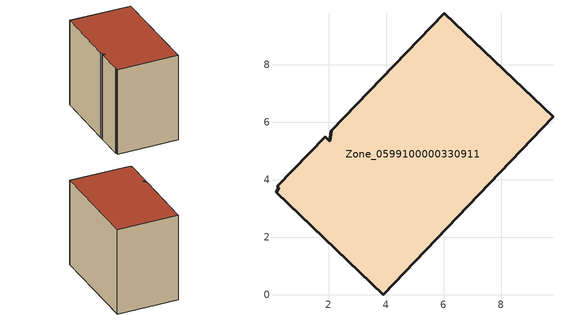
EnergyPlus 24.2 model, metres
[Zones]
Zone_0599100000330911
 floor ground (C_G): 9.81,6.2 3.91,0 0.17,3.56 0.27,3.72 0.21,3.77 1.88,5.5 2.04,5.34 2.08,5.71 6.03,9.79 z3.14
 wall outside (C_F): 3.91,0 9.81,6.2 6.03,9.79 2.08,5.71 2.04,5.34 1.88,5.5 0.21,3.77 0.27,3.72 0.17,3.56 3.91,0 z3.14:10.66
 roof outside (C_R): 9.81,6.2 6.03,9.79 2.08,5.71 2.04,5.34 1.88,5.5 0.21,3.77 0.27,3.72 0.17,3.56 3.91,0 z10.66
[BUILDING]
Pand.0599100000330911: North Axis=0; Terrain=City; Loads Convergence Tolerance Value=0.04; Temperature Convergence Tolerance Value=0.4; Solar Distribution=FullExterior; Maximum Number of Warmup Days=25; Minimum Number of Warmup Days=1
[Site:Location]
Rotterdam.The.Hague.AP_ZH_NLD Design_Conditions: Latitude=51.96; Longitude=4.45; Time Zone=1; Elevation=-4.5
[SITE:GROUNDTEMPERATURE:BUILDINGSURFACE]
18, 18, 18, 18, 18, 18, 18, 18, 18, 18, 18, 18
[MATERIAL] Thermal Absorptance=0.9; Solar Absorptance=0.7; Visible Absorptance=0.7
Name | Roughness | Thickness | Conductivity | Density | Specific Heat
G.TC.1975-1991 | MediumSmooth | 0.15 | 0.288461 | 540 | 1210
F.TC.1975-1991 | Rough | 0.3 | 0.230769 | 1920 | 840
R.TC.1975-1991 | MediumRough | 0.2 | 0.153846 | 1500 | 1000
[CONSTRUCTION]
C_G: G.TC.1975-1991
C_F: F.TC.1975-1991
C_R: R.TC.1975-1991
[ZONE]
Zone_0599100000330911: Type=1; Multiplier=1; Ceiling Height=Autocalculate; Volume=Autocalculate; Floor Area=autocalculate; Part of Total Floor Area=Yes
[ZONEINFILTRATION:DESIGNFLOWRATE]
Infil_Zone_0599100000330911: Zone or ZoneList or Space or SpaceList=Zone_0599100000330911; Schedule=AlwaysOn; Design Flow Rate Calculation Method=Flow/Area; Flow Rate per Floor Area=0.003; Constant Term Coefficient=1; Temperature Term Coefficient=0; Velocity Term Coefficient=0; Velocity Squared Term Coefficient=0
[HVACTEMPLATE:ZONE:IDEALLOADSAIRSYSTEM]
Zone_0599100000330911: Maximum Heating Supply Air Temperature=50; Minimum Cooling Supply Air Temperature=13; Maximum Heating Supply Air Humidity Ratio=0.0156; Minimum Cooling Supply Air Humidity Ratio=0.0077; Heating Limit=NoLimit; Cooling Limit=NoLimit; Dehumidification Control Type=ConstantSensibleHeatRatio; Cooling Sensible Heat Ratio=0.7; Dehumidification Setpoint=60; Humidification Control Type=None; Humidification Setpoint=30; Outdoor Air Method=None; Outdoor Air Flow Rate per Person=0.00944; Outdoor Air Flow Rate per Zone Floor Area=0; Outdoor Air Flow Rate per Zone=0; Demand Controlled Ventilation Type=None; Outdoor Air Economizer Type=NoEconomizer; Heat Recovery Type=None; Sensible Heat Recovery Effectiveness=0.7; Latent Heat Recovery Effectiveness=0.65
[ZONECONTROL:THERMOSTAT]
ThermostatControl_Zone_0599100000330911: Zone or ZoneList=Zone_0599100000330911; Control Type Schedule=DualSetpointControlType; Control 1=Thermostat_Zone_0599100000330911; Temperature Difference Between Cutout And Setpoint=0
[THERMOSTATSETPOINT:DUALSETPOINT]
Thermostat_Zone_0599100000330911: Heating Setpoint Temperature Schedule=HeatingSetpoint_Zone_0599100000330911; Cooling Setpoint Temperature Schedule=CoolingSetpoint_Zone_0599100000330911
[SCHEDULE:COMPACT]
HeatingSetpoint_Zone_0599100000330911: Through: 12/31, For: AllDays, Until: 24:00, 21
CoolingSetpoint_Zone_0599100000330911: Through: 12/31, For: AllDays, Until: 24:00, 24
DualSetpointControlType: Through: 12/31, For: AllDays, Until: 24:00, 4
AlwaysOn: Through: 12/31, For: AllDays, Until: 24:00, 1
